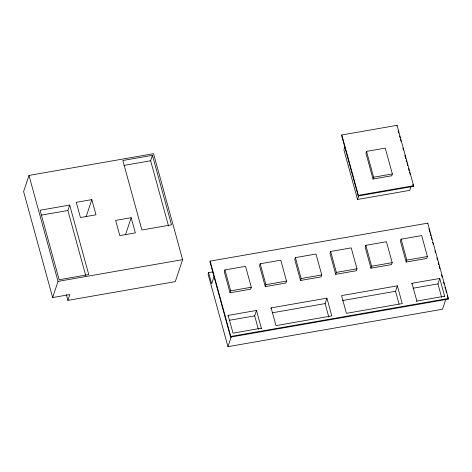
<?xml version="1.0" encoding="UTF-8"?>
<svg xmlns="http://www.w3.org/2000/svg" width="472" height="472" viewBox="0 0 472 472"><rect width="100%" height="100%" fill="white"/><g stroke="black" fill="none" stroke-linecap="round" stroke-linejoin="round"><path stroke-width="0.71" d="M28.981 175.425L23.6 191.597L52.646 297.555L69.832 294.558L67.891 300.375L175.289 281.631L182.605 259.647L153.559 153.683L28.981 175.425L58.026 281.389L52.646 297.555M85.768 275.754L67.879 210.5L69.691 205.066L40.079 210.235L59.13 279.743L88.742 274.574L69.691 205.066M86.105 216.79L91.816 199.615L76.275 202.329L80.441 217.521L95.981 214.807L91.816 199.615M125.469 234.873L131.181 217.692L115.64 220.406L119.805 235.599L135.346 232.885L131.181 217.692M168.533 226.017L150.645 160.763L152.45 155.329L122.838 160.498L141.895 230.006L171.507 224.837L152.45 155.329M210.128 261.122L209.916 261.771L230.566 337.102L448.188 299.124L448.4 298.475L427.75 223.144L210.128 261.122L230.778 336.453L230.566 337.102M212.949 271.866L208.6 272.621L208.087 274.173L227.958 346.666L442.529 309.219L445.833 299.295M213.969 276.875L211.668 283.802L208.6 272.621M224.955 269.907L224.312 271.848L230.047 292.776L250.65 289.183L251.293 287.241L245.558 266.314L224.955 269.907L230.696 290.835L230.047 292.776M227.941 316.028L228.159 315.384L256.473 310.44L261.34 328.182L261.122 328.831M227.958 346.666L231.262 336.743M260.178 263.76L259.535 265.701L265.27 286.628L285.873 283.035L286.516 281.094L280.781 260.166L260.178 263.76L265.919 284.687L265.27 286.628M258.367 329.356L254.668 315.874L256.473 310.44M270.887 308.535L271.099 307.886L326.919 298.145L331.786 315.892L275.961 325.633L271.099 307.886M295.401 257.618L294.758 259.553L300.493 280.48L321.096 276.887L321.739 274.946L316.004 254.019L295.401 257.618L301.142 278.539L300.493 280.48M341.84 134.963L341.628 135.611L358.177 196.004L413.383 186.369L413.596 185.72L397.046 125.334L341.84 134.963L358.396 195.355L358.177 196.004M344.767 147.187L343.905 149.771L357.528 199.473L409.796 190.352L411.088 186.47M330.624 251.47L329.981 253.411L335.716 274.332L356.319 270.739L356.962 268.798L351.227 247.871L330.624 251.47L336.365 272.397L335.716 274.332M366.543 151.394L365.942 153.199L373.016 179.018L391.748 175.749L392.35 173.938L385.276 148.119L366.543 151.394L373.618 177.207L373.016 179.018M357.528 199.473L358.82 195.591M328.813 317.066L325.114 303.579L326.919 298.145M396.828 125.977L397.046 125.334M365.847 245.322L365.204 247.263L370.939 268.19L391.542 264.591L392.185 262.65L386.45 241.729L365.847 245.322L371.588 266.249L370.939 268.19M401.07 239.174L400.427 241.115L406.162 262.043L426.765 258.444L427.408 256.508L421.673 235.581L401.07 239.174L406.811 260.101L406.162 262.043M399.064 304.062L395.56 291.283L397.365 285.849L341.545 295.596L346.407 313.337L402.232 303.596L397.365 285.849M427.538 223.793L427.75 223.144M411.779 283.943L411.991 283.3L439.757 278.456L444.624 296.198L444.406 296.847M416.64 301.691L416.853 301.042L411.991 283.3M441.644 297.372L437.951 283.884L439.757 278.456M123.924 165.424L150.645 160.763M41.158 215.161L67.879 210.5M373.618 177.207L392.35 173.938M358.396 195.355L413.596 185.72M58.026 281.389L182.605 259.647M230.696 290.835L251.293 287.241M265.919 284.687L286.516 281.094M301.142 278.539L321.739 274.946M336.365 272.397L356.962 268.798M371.588 266.249L392.185 262.65M406.811 260.101L427.408 256.508M229.256 320.305L254.668 315.874M272.191 312.812L325.114 303.579M342.637 300.522L395.56 291.283M413.029 288.233L437.951 283.884M261.34 328.182L233.02 333.126L228.159 315.384M416.853 301.042L444.624 296.198M230.778 336.453L448.4 298.475M428.901 228.767L429.874 232.318M430.263 233.74L430.847 235.87M431.237 237.292L431.821 239.428M432.6 242.272L433.184 244.402M434.936 250.797L435.52 252.927M436.889 257.901L437.473 260.037M438.252 262.88L438.836 265.01M439.226 266.432L439.81 268.562M441.562 274.958L442.146 277.093M443.509 282.067L444.093 284.197M444.872 287.041L445.456 289.171M445.845 290.593L446.429 292.723M447.208 295.566L448.188 299.124M398.191 130.95L398.775 133.08M399.554 135.924L400.138 138.054M400.527 139.476L401.111 141.606M402.864 148.001L403.448 150.131M404.811 155.105L405.784 158.657M406.174 160.079L406.758 162.209M407.153 163.631L407.737 165.766M408.516 168.604L409.1 170.734M409.489 172.156L410.074 174.292M412.799 184.233L413.383 186.369M66.334 294.693L67.891 300.375"/></g></svg>
